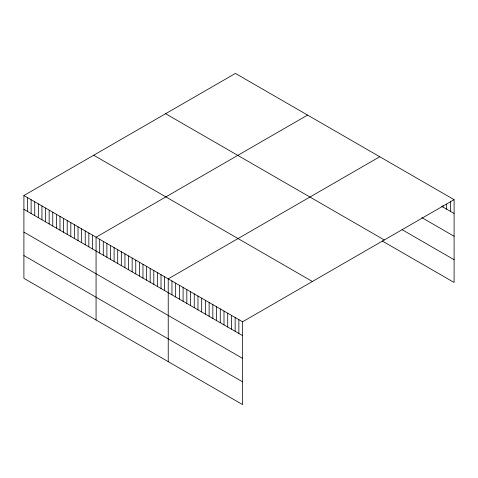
<?xml version="1.0" encoding="UTF-8"?>
<svg xmlns="http://www.w3.org/2000/svg" width="478" height="478" viewBox="0 0 478 478"><rect width="100%" height="100%" fill="white"/><g stroke="black" fill="none" stroke-linecap="round" stroke-linejoin="round"><path stroke-width="0.72" d="M454.1 199.667L242.579 321.79L242.579 404.585L23.9 278.333L23.9 195.532L235.421 73.415L454.1 199.667L454.1 282.468L382.227 240.972M307.581 115.079L96.066 237.196L96.066 319.997M379.747 156.742L168.232 278.859L168.232 361.661M441.708 206.329L454.1 213.487M421.883 217.645L454.1 236.251M402.052 229.655L454.1 259.703M165.615 113.71L384.3 239.968M93.7 155.231L312.385 281.488M23.9 195.532L242.579 321.79M23.9 209.352L242.579 335.604M23.9 232.111L242.579 358.369M23.9 255.569L242.579 381.82M450.384 201.16L450.384 211.336M446.667 204.1L446.667 209.191M442.945 205.594L442.945 207.046M238.863 319.639L238.863 333.459M235.146 317.494L235.146 331.314M231.43 315.349L231.43 329.163M227.713 313.204L227.713 327.018M223.991 311.053L223.991 324.873M220.274 308.908L220.274 322.728M216.558 306.762L216.558 320.577M212.841 304.617L212.841 318.432M209.125 302.472L209.125 316.287M205.403 300.321L205.403 314.142M201.686 298.176L201.686 311.997M197.97 296.031L197.97 309.846M194.253 293.886L194.253 307.701M190.537 291.741L190.537 305.556M186.82 289.59L186.82 303.411M183.098 287.445L183.098 301.265M179.381 285.3L179.381 299.114M175.665 283.155L175.665 296.969M171.949 281.004L171.949 294.824M164.623 276.78L164.623 290.594M161.014 274.695L161.014 288.509M157.405 272.609L157.405 286.43M153.796 270.53L153.796 284.344M150.188 268.445L150.188 282.259M146.579 266.36L146.579 280.18M142.97 264.28L142.97 278.094M139.361 262.195L139.361 276.009M135.758 260.11L135.758 273.93M132.149 258.03L132.149 271.845M128.54 255.945L128.54 269.759M124.931 253.86L124.931 267.68M121.322 251.781L121.322 265.595M117.713 249.695L117.713 263.509M114.105 247.61L114.105 261.43M110.496 245.531L110.496 259.345M106.887 243.445L106.887 257.266M103.284 241.36L103.284 255.18M99.675 239.281L99.675 253.095M92.457 235.116L92.457 248.93M88.848 233.031L88.848 246.845M85.239 230.946L85.239 244.766M81.63 228.866L81.63 242.681M78.022 226.781L78.022 240.595M74.413 224.696L74.413 238.516M70.81 222.617L70.81 236.431M67.201 220.531L67.201 234.345M63.592 218.446L63.592 232.266M59.983 216.367L59.983 230.181M56.374 214.281L56.374 228.096M52.765 212.196L52.765 226.016M49.156 210.117L49.156 223.931M45.547 208.032L45.547 221.846M41.939 205.946L41.939 219.766M38.336 203.867L38.336 217.681M34.727 201.782L34.727 215.596M31.118 199.696L31.118 213.517M27.509 197.617L27.509 211.431"/></g></svg>
